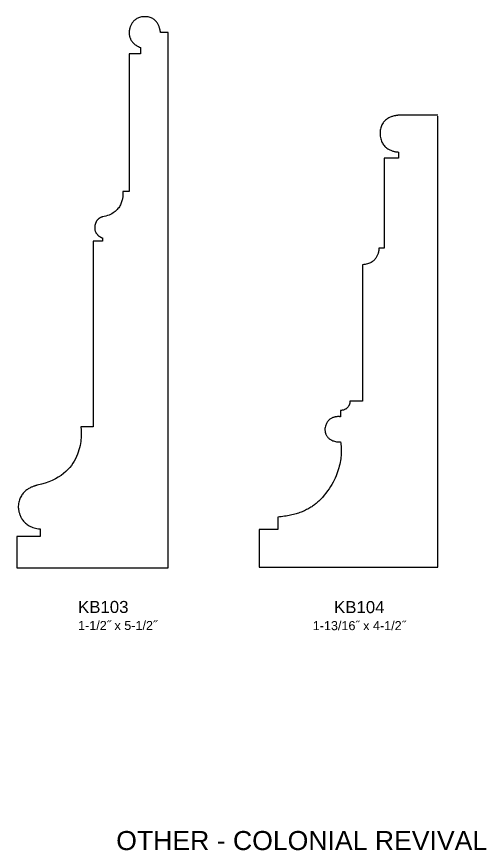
# Model space of a CAD drawing. Extents: x -7.6 to 42.7, y -9.8 to 27.2.
# Drawn here: x 7.24 to 11.93, y 10.94 to 19.26 of the extents above; entities that cross this region are included whole.
import ezdxf

# ---------------------------------------------------------------- set-up
doc = ezdxf.new("R2010")
doc.units = 0
doc.header["$MEASUREMENT"] = 0

# ---------------------------------------------------------------- blocks, each defined once
blk = doc.blocks.new('KB104')
at = {"flags": 128}
blk.add_lwpolyline([(0, 4.508), (-0.0009, 4.508), (-0.0034, 4.508), (-0.0076, 4.508), (-0.0132, 4.508), (-0.0203, 4.508), (-0.0286, 4.508), (-0.0381, 4.508), (-0.0488, 4.508), (-0.0604, 4.508), (-0.0729, 4.508), (-0.0862, 4.508), (-0.1002, 4.508), (-0.1147, 4.508), (-0.1298, 4.508), (-0.1453, 4.508), (-0.1611, 4.508), (-0.1771, 4.508), (-0.1932, 4.508), (-0.2092, 4.508), (-0.2252, 4.508), (-0.241, 4.508), (-0.2565, 4.508), (-0.2716, 4.508), (-0.2862, 4.508), (-0.3002, 4.508), (-0.3135, 4.508), (-0.326, 4.508), (-0.3376, 4.508), (-0.3482, 4.508), (-0.3577, 4.508), (-0.366, 4.508), (-0.3731, 4.508), (-0.3787, 4.508), (-0.3829, 4.508), (-0.3854, 4.508), (-0.3863, 4.508), (-0.3868, 4.508), (-0.388, 4.5079), (-0.39, 4.5078), (-0.3928, 4.5076), (-0.3962, 4.5074), (-0.4003, 4.507), (-0.405, 4.5064), (-0.4101, 4.5057), (-0.4158, 4.5048), (-0.4219, 4.5037), (-0.4284, 4.5023), (-0.4352, 4.5007), (-0.4424, 4.4989), (-0.4497, 4.4967), (-0.4573, 4.4942), (-0.465, 4.4914), (-0.4728, 4.4882), (-0.4807, 4.4846), (-0.4885, 4.4807), (-0.4963, 4.4763), (-0.504, 4.4714), (-0.5116, 4.4661), (-0.519, 4.4603), (-0.5261, 4.4539), (-0.5329, 4.4471), (-0.5394, 4.4397), (-0.5455, 4.4317), (-0.5512, 4.423), (-0.5564, 4.4138), (-0.561, 4.4039), (-0.5651, 4.3934), (-0.5685, 4.3822), (-0.5713, 4.3702), (-0.5733, 4.3576), (-0.5746, 4.3441), (-0.575, 4.3299), (-0.5746, 4.3148), (-0.5734, 4.3004), (-0.5714, 4.2869), (-0.5687, 4.2742), (-0.5654, 4.2622), (-0.5614, 4.251), (-0.5569, 4.2405), (-0.5519, 4.2307), (-0.5464, 4.2215), (-0.5404, 4.213), (-0.5341, 4.2051), (-0.5275, 4.1978), (-0.5205, 4.1911), (-0.5134, 4.185), (-0.506, 4.1793), (-0.4985, 4.1742), (-0.491, 4.1696), (-0.4833, 4.1654), (-0.4757, 4.1616), (-0.4681, 4.1583), (-0.4606, 4.1553), (-0.4533, 4.1527), (-0.4461, 4.1505), (-0.4392, 4.1485), (-0.4325, 4.1469), (-0.4262, 4.1455), (-0.4203, 4.1443), (-0.4148, 4.1434), (-0.4097, 4.1427), (-0.4052, 4.1421), (-0.4013, 4.1417), (-0.3979, 4.1415), (-0.3952, 4.1413), (-0.3933, 4.1412), (-0.392, 4.1412), (-0.3916, 4.1411), (-0.3916, 4.141), (-0.3916, 4.1406), (-0.3916, 4.1399), (-0.3916, 4.139), (-0.3916, 4.1379), (-0.3916, 4.1365), (-0.3916, 4.135), (-0.3916, 4.1333), (-0.3916, 4.1314), (-0.3916, 4.1294), (-0.3916, 4.1272), (-0.3916, 4.1249), (-0.3916, 4.1226), (-0.3916, 4.1201), (-0.3916, 4.1176), (-0.3916, 4.1151), (-0.3916, 4.1125), (-0.3916, 4.1099), (-0.3916, 4.1073), (-0.3916, 4.1047), (-0.3916, 4.1022), (-0.3916, 4.0997), (-0.3916, 4.0972), (-0.3916, 4.0949), (-0.3916, 4.0926), (-0.3916, 4.0904), (-0.3916, 4.0884), (-0.3916, 4.0865), (-0.3916, 4.0848), (-0.3916, 4.0833), (-0.3916, 4.0819), (-0.3916, 4.0808), (-0.3916, 4.0799), (-0.3916, 4.0792), (-0.3916, 4.0788), (-0.3916, 4.0787), (-0.392, 4.0787), (-0.3929, 4.0787), (-0.3944, 4.0787), (-0.3965, 4.0787), (-0.3991, 4.0787), (-0.4021, 4.0787), (-0.4056, 4.0787), (-0.4095, 4.0787), (-0.4137, 4.0787), (-0.4183, 4.0787), (-0.4232, 4.0787), (-0.4283, 4.0787), (-0.4336, 4.0787), (-0.4392, 4.0787), (-0.4448, 4.0787), (-0.4506, 4.0787), (-0.4565, 4.0787), (-0.4623, 4.0787), (-0.4682, 4.0787), (-0.4741, 4.0787), (-0.4799, 4.0787), (-0.4855, 4.0787), (-0.491, 4.0787), (-0.4964, 4.0787), (-0.5015, 4.0787), (-0.5064, 4.0787), (-0.511, 4.0787), (-0.5152, 4.0787), (-0.5191, 4.0787), (-0.5226, 4.0787), (-0.5256, 4.0787), (-0.5282, 4.0787), (-0.5303, 4.0787), (-0.5318, 4.0787), (-0.5327, 4.0787), (-0.5331, 4.0787), (-0.5331, 4.0766), (-0.5331, 4.0707), (-0.5331, 4.061), (-0.5331, 4.0479), (-0.5331, 4.0315), (-0.5331, 4.0122), (-0.5331, 3.99), (-0.5331, 3.9654), (-0.5331, 3.9384), (-0.5331, 3.9093), (-0.5331, 3.8784), (-0.5331, 3.8459), (-0.5331, 3.812), (-0.5331, 3.7769), (-0.5331, 3.7409), (-0.5331, 3.7043), (-0.5331, 3.6671), (-0.5331, 3.6298), (-0.5331, 3.5924), (-0.5331, 3.5553), (-0.5331, 3.5186), (-0.5331, 3.4826), (-0.5331, 3.4475), (-0.5331, 3.4136), (-0.5331, 3.3811), (-0.5331, 3.3502), (-0.5331, 3.3211), (-0.5331, 3.2942), (-0.5331, 3.2695), (-0.5331, 3.2474), (-0.5331, 3.228), (-0.5331, 3.2117), (-0.5331, 3.1985), (-0.5331, 3.1889), (-0.5331, 3.1829), (-0.5331, 3.1809), (-0.5332, 3.1809), (-0.5335, 3.1809), (-0.5341, 3.1809), (-0.5349, 3.1809), (-0.5358, 3.1809), (-0.5369, 3.1809), (-0.5382, 3.1809), (-0.5397, 3.1809), (-0.5412, 3.1809), (-0.5429, 3.1809), (-0.5447, 3.1809), (-0.5466, 3.1809), (-0.5486, 3.1809), (-0.5507, 3.1809), (-0.5528, 3.1809), (-0.5549, 3.1809), (-0.5571, 3.1809), (-0.5593, 3.1809), (-0.5614, 3.1809), (-0.5636, 3.1809), (-0.5657, 3.1809), (-0.5678, 3.1809), (-0.5699, 3.1809), (-0.5719, 3.1809), (-0.5738, 3.1809), (-0.5756, 3.1809), (-0.5773, 3.1809), (-0.5788, 3.1809), (-0.5803, 3.1809), (-0.5816, 3.1809), (-0.5827, 3.1809), (-0.5837, 3.1809), (-0.5844, 3.1809), (-0.585, 3.1809), (-0.5853, 3.1809), (-0.5854, 3.1809), (-0.5855, 3.1805), (-0.5855, 3.1795), (-0.5855, 3.1778), (-0.5857, 3.1755), (-0.5859, 3.1726), (-0.5862, 3.1692), (-0.5866, 3.1653), (-0.5872, 3.161), (-0.588, 3.1563), (-0.589, 3.1512), (-0.5901, 3.1457), (-0.5915, 3.14), (-0.5932, 3.134), (-0.5951, 3.1278), (-0.5973, 3.1214), (-0.5999, 3.1149), (-0.6027, 3.1082), (-0.606, 3.1016), (-0.6096, 3.0949), (-0.6136, 3.0882), (-0.6181, 3.0816), (-0.6229, 3.0751), (-0.6283, 3.0687), (-0.6341, 3.0625), (-0.6405, 3.0565), (-0.6474, 3.0508), (-0.6548, 3.0454), (-0.6628, 3.0403), (-0.6714, 3.0356), (-0.6806, 3.0313), (-0.6905, 3.0274), (-0.701, 3.0241), (-0.7121, 3.0212), (-0.724, 3.019), (-0.7366, 3.0174), (-0.75, 3.0164), (-0.75, 3.0133), (-0.75, 3.0042), (-0.75, 2.9896), (-0.75, 2.9697), (-0.75, 2.9449), (-0.75, 2.9156), (-0.75, 2.8821), (-0.75, 2.8447), (-0.75, 2.8038), (-0.75, 2.7598), (-0.75, 2.713), (-0.75, 2.6637), (-0.75, 2.6123), (-0.75, 2.5592), (-0.75, 2.5047), (-0.75, 2.4491), (-0.75, 2.3929), (-0.75, 2.3363), (-0.75, 2.2796), (-0.75, 2.2234), (-0.75, 2.1678), (-0.75, 2.1133), (-0.75, 2.0602), (-0.75, 2.0088), (-0.75, 1.9595), (-0.75, 1.9127), (-0.75, 1.8687), (-0.75, 1.8278), (-0.75, 1.7904), (-0.75, 1.7569), (-0.75, 1.7276), (-0.75, 1.7028), (-0.75, 1.6829), (-0.75, 1.6683), (-0.75, 1.6592), (-0.75, 1.6562), (-0.7502, 1.6562), (-0.7511, 1.6562), (-0.7524, 1.6562), (-0.7542, 1.6562), (-0.7565, 1.6562), (-0.7592, 1.6562), (-0.7623, 1.6562), (-0.7657, 1.6562), (-0.7695, 1.6562), (-0.7735, 1.6562), (-0.7778, 1.6562), (-0.7824, 1.6562), (-0.7871, 1.6562), (-0.792, 1.6562), (-0.797, 1.6562), (-0.8021, 1.6562), (-0.8073, 1.6562), (-0.8125, 1.6562), (-0.8177, 1.6562), (-0.8228, 1.6562), (-0.8279, 1.6562), (-0.8329, 1.6562), (-0.8378, 1.6562), (-0.8425, 1.6562), (-0.8471, 1.6562), (-0.8514, 1.6562), (-0.8554, 1.6562), (-0.8592, 1.6562), (-0.8626, 1.6562), (-0.8657, 1.6562), (-0.8684, 1.6562), (-0.8707, 1.6562), (-0.8725, 1.6562), (-0.8738, 1.6562), (-0.8747, 1.6562), (-0.8749, 1.6562), (-0.8749, 1.656), (-0.8749, 1.6554), (-0.875, 1.6544), (-0.875, 1.6532), (-0.8751, 1.6516), (-0.8752, 1.6497), (-0.8754, 1.6475), (-0.8757, 1.6451), (-0.876, 1.6425), (-0.8765, 1.6396), (-0.8771, 1.6366), (-0.8778, 1.6334), (-0.8787, 1.63), (-0.8797, 1.6266), (-0.8809, 1.623), (-0.8823, 1.6194), (-0.8839, 1.6156), (-0.8857, 1.6119), (-0.8877, 1.6081), (-0.89, 1.6044), (-0.8925, 1.6006), (-0.8952, 1.5969), (-0.8983, 1.5933), (-0.9016, 1.5898), (-0.9052, 1.5864), (-0.9091, 1.5831), (-0.9134, 1.58), (-0.918, 1.577), (-0.923, 1.5743), (-0.9283, 1.5718), (-0.934, 1.5695), (-0.9401, 1.5675), (-0.9466, 1.5657), (-0.9535, 1.5643), (-0.9609, 1.5632), (-0.9687, 1.5624), (-0.9687, 1.5623), (-0.9687, 1.5619), (-0.9687, 1.5612), (-0.9687, 1.5603), (-0.9687, 1.5591), (-0.9687, 1.5578), (-0.9687, 1.5562), (-0.9687, 1.5545), (-0.9687, 1.5527), (-0.9687, 1.5506), (-0.9687, 1.5485), (-0.9687, 1.5462), (-0.9687, 1.5439), (-0.9687, 1.5414), (-0.9687, 1.5389), (-0.9687, 1.5364), (-0.9687, 1.5338), (-0.9687, 1.5312), (-0.9687, 1.5286), (-0.9687, 1.526), (-0.9687, 1.5234), (-0.9687, 1.5209), (-0.9687, 1.5185), (-0.9687, 1.5161), (-0.9687, 1.5139), (-0.9687, 1.5117), (-0.9687, 1.5097), (-0.9687, 1.5078), (-0.9687, 1.5061), (-0.9687, 1.5045), (-0.9687, 1.5032), (-0.9687, 1.5021), (-0.9687, 1.5011), (-0.9687, 1.5005), (-0.9687, 1.5001), (-0.9687, 1.4999), (-0.969, 1.5), (-0.9699, 1.5001), (-0.9714, 1.5003), (-0.9734, 1.5005), (-0.9759, 1.5008), (-0.9789, 1.501), (-0.9823, 1.5012), (-0.9861, 1.5013), (-0.9903, 1.5013), (-0.9948, 1.5013), (-0.9997, 1.5011), (-1.0048, 1.5007), (-1.0101, 1.5002), (-1.0157, 1.4995), (-1.0214, 1.4985), (-1.0273, 1.4973), (-1.0332, 1.4958), (-1.0393, 1.494), (-1.0454, 1.4919), (-1.0515, 1.4894), (-1.0576, 1.4865), (-1.0637, 1.4833), (-1.0696, 1.4797), (-1.0755, 1.4756), (-1.0812, 1.471), (-1.0867, 1.4659), (-1.092, 1.4603), (-1.0971, 1.4542), (-1.1018, 1.4475), (-1.1063, 1.4403), (-1.1104, 1.4324), (-1.1141, 1.4239), (-1.1175, 1.4147), (-1.1203, 1.4048), (-1.1228, 1.3943), (-1.1247, 1.383), (-1.1247, 1.3821), (-1.1248, 1.3808), (-1.1248, 1.3791), (-1.1248, 1.3769), (-1.1248, 1.3744), (-1.1248, 1.3716), (-1.1246, 1.3684), (-1.1244, 1.365), (-1.124, 1.3612), (-1.1236, 1.3573), (-1.1229, 1.3531), (-1.1221, 1.3487), (-1.1211, 1.3441), (-1.1198, 1.3394), (-1.1184, 1.3346), (-1.1167, 1.3297), (-1.1147, 1.3247), (-1.1124, 1.3197), (-1.1098, 1.3146), (-1.1069, 1.3096), (-1.1037, 1.3045), (-1.1001, 1.2996), (-1.096, 1.2947), (-1.0916, 1.2899), (-1.0868, 1.2853), (-1.0815, 1.2808), (-1.0758, 1.2765), (-1.0695, 1.2724), (-1.0628, 1.2685), (-1.0555, 1.2649), (-1.0477, 1.2615), (-1.0394, 1.2585), (-1.0304, 1.2558), (-1.0209, 1.2535), (-1.0107, 1.2515), (-0.9999, 1.2499), (-0.9993, 1.2499), (-0.9986, 1.2498), (-0.9979, 1.2497), (-0.9971, 1.2497), (-0.9963, 1.2496), (-0.9955, 1.2496), (-0.9947, 1.2496), (-0.9939, 1.2496), (-0.993, 1.2496), (-0.9921, 1.2496), (-0.9912, 1.2496), (-0.9903, 1.2496), (-0.9894, 1.2496), (-0.9885, 1.2496), (-0.9875, 1.2496), (-0.9866, 1.2497), (-0.9856, 1.2497), (-0.9847, 1.2497), (-0.9837, 1.2498), (-0.9828, 1.2498), (-0.9818, 1.2498), (-0.9808, 1.2499), (-0.9799, 1.2499), (-0.979, 1.2499), (-0.978, 1.25), (-0.9771, 1.25), (-0.9762, 1.25), (-0.9753, 1.25), (-0.9744, 1.25), (-0.9735, 1.25), (-0.9726, 1.25), (-0.9718, 1.25), (-0.971, 1.25), (-0.9702, 1.25), (-0.9694, 1.25), (-0.9687, 1.2499), (-0.968, 1.2461), (-0.9672, 1.2413), (-0.9663, 1.2353), (-0.9654, 1.2284), (-0.9646, 1.2206), (-0.9637, 1.2118), (-0.963, 1.202), (-0.9624, 1.1915), (-0.962, 1.18), (-0.9618, 1.1678), (-0.9619, 1.1548), (-0.9623, 1.141), (-0.963, 1.1266), (-0.9641, 1.1115), (-0.9657, 1.0957), (-0.9677, 1.0793), (-0.9702, 1.0623), (-0.9733, 1.0448), (-0.977, 1.0268), (-0.9813, 1.0083), (-0.9863, 0.9893), (-0.992, 0.9699), (-0.9985, 0.9501), (-1.0058, 0.93), (-1.0139, 0.9096), (-1.0229, 0.8888), (-1.0329, 0.8678), (-1.0438, 0.8466), (-1.0557, 0.8252), (-1.0687, 0.8037), (-1.0827, 0.782), (-1.0979, 0.7602), (-1.1143, 0.7383), (-1.1319, 0.7164), (-1.1508, 0.6946), (-1.171, 0.6727), (-1.1789, 0.6652), (-1.1869, 0.6578), (-1.1951, 0.6505), (-1.2035, 0.6434), (-1.212, 0.6363), (-1.2207, 0.6294), (-1.2295, 0.6226), (-1.2385, 0.616), (-1.2478, 0.6095), (-1.2572, 0.6031), (-1.2668, 0.5969), (-1.2766, 0.5909), (-1.2866, 0.585), (-1.2969, 0.5793), (-1.3074, 0.5737), (-1.3181, 0.5683), (-1.3291, 0.563), (-1.3403, 0.5579), (-1.3518, 0.553), (-1.3636, 0.5483), (-1.3756, 0.5438), (-1.3879, 0.5394), (-1.4005, 0.5353), (-1.4134, 0.5313), (-1.4266, 0.5275), (-1.4401, 0.524), (-1.4539, 0.5206), (-1.4681, 0.5174), (-1.4825, 0.5145), (-1.4973, 0.5117), (-1.5125, 0.5092), (-1.528, 0.5069), (-1.5439, 0.5048), (-1.5601, 0.503), (-1.5767, 0.5014), (-1.5937, 0.5), (-1.5937, 0.4997), (-1.5937, 0.4989), (-1.5937, 0.4975), (-1.5937, 0.4957), (-1.5937, 0.4934), (-1.5937, 0.4907), (-1.5937, 0.4876), (-1.5937, 0.4842), (-1.5937, 0.4804), (-1.5937, 0.4764), (-1.5937, 0.4721), (-1.5937, 0.4676), (-1.5937, 0.4628), (-1.5937, 0.458), (-1.5937, 0.453), (-1.5937, 0.4478), (-1.5937, 0.4427), (-1.5937, 0.4375), (-1.5937, 0.4323), (-1.5937, 0.4271), (-1.5937, 0.422), (-1.5937, 0.417), (-1.5937, 0.4121), (-1.5937, 0.4074), (-1.5937, 0.4029), (-1.5937, 0.3985), (-1.5937, 0.3945), (-1.5937, 0.3907), (-1.5937, 0.3873), (-1.5937, 0.3842), (-1.5937, 0.3815), (-1.5937, 0.3793), (-1.5937, 0.3774), (-1.5937, 0.3761), (-1.5937, 0.3753), (-1.5937, 0.375), (-1.5941, 0.375), (-1.5953, 0.375), (-1.5973, 0.375), (-1.6001, 0.375), (-1.6035, 0.375), (-1.6075, 0.375), (-1.6122, 0.375), (-1.6173, 0.375), (-1.623, 0.375), (-1.629, 0.375), (-1.6355, 0.375), (-1.6423, 0.375), (-1.6493, 0.375), (-1.6567, 0.375), (-1.6642, 0.375), (-1.6718, 0.375), (-1.6796, 0.375), (-1.6874, 0.375), (-1.6952, 0.375), (-1.703, 0.375), (-1.7106, 0.375), (-1.7181, 0.375), (-1.7255, 0.375), (-1.7325, 0.375), (-1.7393, 0.375), (-1.7458, 0.375), (-1.7519, 0.375), (-1.7575, 0.375), (-1.7626, 0.375), (-1.7673, 0.375), (-1.7713, 0.375), (-1.7747, 0.375), (-1.7775, 0.375), (-1.7795, 0.375), (-1.7807, 0.375), (-1.7812, 0.375), (-1.7812, 0.3741), (-1.7812, 0.3716), (-1.7812, 0.3676), (-1.7812, 0.3621), (-1.7812, 0.3553), (-1.7812, 0.3472), (-1.7812, 0.338), (-1.7812, 0.3277), (-1.7812, 0.3164), (-1.7812, 0.3042), (-1.7812, 0.2913), (-1.7812, 0.2778), (-1.7812, 0.2636), (-1.7812, 0.249), (-1.7812, 0.2339), (-1.7812, 0.2186), (-1.7812, 0.2031), (-1.7812, 0.1875), (-1.7812, 0.1719), (-1.7812, 0.1564), (-1.7812, 0.141), (-1.7812, 0.126), (-1.7812, 0.1114), (-1.7812, 0.0972), (-1.7812, 0.0836), (-1.7812, 0.0707), (-1.7812, 0.0586), (-1.7812, 0.0473), (-1.7812, 0.037), (-1.7812, 0.0278), (-1.7812, 0.0197), (-1.7812, 0.0129), (-1.7812, 0.0074), (-1.7812, 0.0033), (-1.7812, 0.0009), (-1.7812, 0), (-1.7771, 0), (-1.7653, 0), (-1.7461, 0), (-1.7201, 0), (-1.6876, 0), (-1.6492, 0), (-1.6053, 0), (-1.5564, 0), (-1.5029, 0), (-1.4452, 0), (-1.3839, 0), (-1.3194, 0), (-1.2521, 0), (-1.1826, 0), (-1.1112, 0), (-1.0384, 0), (-0.9647, 0), (-0.8906, 0), (-0.8164, 0), (-0.7428, 0), (-0.67, 0), (-0.5986, 0), (-0.529, 0), (-0.4618, 0), (-0.3973, 0), (-0.336, 0), (-0.2783, 0), (-0.2248, 0), (-0.1758, 0), (-0.1319, 0), (-0.0935, 0), (-0.0611, 0), (-0.035, 0), (-0.0159, 0), (-0.004, 0), (0, 0), (0, 0.0102), (0, 0.0402), (0, 0.0887), (0, 0.1546), (0, 0.2367), (0, 0.3339), (0, 0.445), (0, 0.5689), (0, 0.7044), (0, 0.8503), (0, 1.0054), (0, 1.1687), (0, 1.339), (0, 1.515), (0, 1.6957), (0, 1.8799), (0, 2.0663), (0, 2.254), (0, 2.4416), (0, 2.6281), (0, 2.8123), (0, 2.993), (0, 3.169), (0, 3.3392), (0, 3.5025), (0, 3.6577), (0, 3.8036), (0, 3.9391), (0, 4.0629), (0, 4.1741), (0, 4.2713), (0, 4.3534), (0, 4.4193), (0, 4.4678), (0, 4.4977)], dxfattribs=at)
blk = doc.blocks.new('KB103')
at = {"flags": 128}
blk.add_lwpolyline([(0, 2.4493), (0, 2.6717), (0, 2.8941), (0, 3.1152), (0, 3.3335), (0, 3.5477), (0, 3.7563), (0, 3.9581), (0, 4.1517), (0, 4.3356), (0, 4.5086), (0, 4.6691), (0, 4.8159), (0, 4.9477), (0, 5.0629), (0, 5.1602), (0, 5.2383), (0, 5.2958), (0, 5.3435), (-0.0002, 5.3435), (-0.0007, 5.3435), (-0.0015, 5.3435), (-0.0027, 5.3435), (-0.0041, 5.3435), (-0.0058, 5.3435), (-0.0078, 5.3435), (-0.0099, 5.3435), (-0.0123, 5.3435), (-0.0148, 5.3435), (-0.0175, 5.3435), (-0.0204, 5.3435), (-0.0233, 5.3435), (-0.0264, 5.3435), (-0.0296, 5.3435), (-0.0328, 5.3435), (-0.036, 5.3435), (-0.0393, 5.3435), (-0.0426, 5.3435), (-0.0458, 5.3435), (-0.049, 5.3435), (-0.0522, 5.3435), (-0.0553, 5.3435), (-0.0582, 5.3435), (-0.0611, 5.3435), (-0.0638, 5.3435), (-0.0663, 5.3435), (-0.0687, 5.3435), (-0.0708, 5.3435), (-0.0728, 5.3435), (-0.0745, 5.3435), (-0.0759, 5.3435), (-0.0771, 5.3435), (-0.0779, 5.3435), (-0.0784, 5.3435), (-0.0786, 5.3435), (-0.0786, 5.3438), (-0.0787, 5.3449), (-0.0789, 5.3465), (-0.0791, 5.3488), (-0.0795, 5.3517), (-0.08, 5.355), (-0.0806, 5.3589), (-0.0814, 5.3632), (-0.0824, 5.3679), (-0.0836, 5.3729), (-0.0849, 5.3783), (-0.0865, 5.384), (-0.0884, 5.3899), (-0.0905, 5.396), (-0.0929, 5.4022), (-0.0955, 5.4086), (-0.0985, 5.4151), (-0.1018, 5.4216), (-0.1054, 5.4281), (-0.1094, 5.4346), (-0.1137, 5.4409), (-0.1185, 5.4472), (-0.1236, 5.4533), (-0.1292, 5.4592), (-0.1352, 5.4649), (-0.1417, 5.4702), (-0.1486, 5.4753), (-0.156, 5.48), (-0.164, 5.4843), (-0.1724, 5.4881), (-0.1814, 5.4915), (-0.1909, 5.4943), (-0.201, 5.4966), (-0.2117, 5.4983), (-0.2229, 5.4994), (-0.2348, 5.4997), (-0.2467, 5.4994), (-0.258, 5.4984), (-0.2687, 5.4968), (-0.2788, 5.4946), (-0.2883, 5.4918), (-0.2973, 5.4886), (-0.3057, 5.4849), (-0.3136, 5.4808), (-0.321, 5.4762), (-0.328, 5.4714), (-0.3344, 5.4662), (-0.3404, 5.4608), (-0.346, 5.4551), (-0.3511, 5.4492), (-0.3559, 5.4432), (-0.3602, 5.4371), (-0.3642, 5.4309), (-0.3678, 5.4246), (-0.3711, 5.4184), (-0.3741, 5.4121), (-0.3767, 5.406), (-0.3791, 5.4), (-0.3812, 5.3941), (-0.383, 5.3885), (-0.3846, 5.383), (-0.386, 5.3778), (-0.3871, 5.373), (-0.3881, 5.3685), (-0.3889, 5.3643), (-0.3895, 5.3606), (-0.39, 5.3574), (-0.3904, 5.3547), (-0.3906, 5.3525), (-0.3908, 5.3509), (-0.3909, 5.3499), (-0.3909, 5.3495), (-0.3909, 5.3492), (-0.391, 5.3485), (-0.391, 5.3472), (-0.3911, 5.3455), (-0.3911, 5.3433), (-0.3911, 5.3408), (-0.391, 5.3378), (-0.3908, 5.3345), (-0.3906, 5.3308), (-0.3902, 5.3269), (-0.3896, 5.3226), (-0.389, 5.3181), (-0.3881, 5.3133), (-0.3871, 5.3083), (-0.3858, 5.3031), (-0.3843, 5.2978), (-0.3826, 5.2923), (-0.3806, 5.2867), (-0.3783, 5.281), (-0.3757, 5.2752), (-0.3728, 5.2694), (-0.3696, 5.2636), (-0.366, 5.2577), (-0.362, 5.2519), (-0.3576, 5.2462), (-0.3529, 5.2405), (-0.3476, 5.2349), (-0.342, 5.2295), (-0.3359, 5.2242), (-0.3292, 5.2191), (-0.3221, 5.2141), (-0.3145, 5.2094), (-0.3063, 5.205), (-0.2975, 5.2008), (-0.2882, 5.1969), (-0.2783, 5.1934), (-0.2783, 5.1932), (-0.2783, 5.1928), (-0.2783, 5.1921), (-0.2783, 5.1912), (-0.2783, 5.19), (-0.2783, 5.1886), (-0.2783, 5.187), (-0.2783, 5.1853), (-0.2783, 5.1833), (-0.2783, 5.1812), (-0.2783, 5.179), (-0.2783, 5.1767), (-0.2783, 5.1743), (-0.2783, 5.1717), (-0.2783, 5.1692), (-0.2783, 5.1665), (-0.2783, 5.1639), (-0.2783, 5.1612), (-0.2783, 5.1585), (-0.2783, 5.1558), (-0.2783, 5.1532), (-0.2783, 5.1506), (-0.2783, 5.1481), (-0.2783, 5.1457), (-0.2783, 5.1434), (-0.2783, 5.1411), (-0.2783, 5.1391), (-0.2783, 5.1371), (-0.2783, 5.1353), (-0.2783, 5.1338), (-0.2783, 5.1324), (-0.2783, 5.1312), (-0.2783, 5.1303), (-0.2783, 5.1296), (-0.2783, 5.1291), (-0.2783, 5.129), (-0.2786, 5.129), (-0.2793, 5.129), (-0.2805, 5.129), (-0.2822, 5.129), (-0.2842, 5.129), (-0.2867, 5.129), (-0.2894, 5.129), (-0.2925, 5.129), (-0.2959, 5.129), (-0.2996, 5.129), (-0.3035, 5.129), (-0.3075, 5.129), (-0.3118, 5.129), (-0.3162, 5.129), (-0.3207, 5.129), (-0.3253, 5.129), (-0.33, 5.129), (-0.3347, 5.129), (-0.3394, 5.129), (-0.344, 5.129), (-0.3487, 5.129), (-0.3532, 5.129), (-0.3576, 5.129), (-0.3618, 5.129), (-0.3659, 5.129), (-0.3698, 5.129), (-0.3735, 5.129), (-0.3768, 5.129), (-0.3799, 5.129), (-0.3827, 5.129), (-0.3852, 5.129), (-0.3872, 5.129), (-0.3889, 5.129), (-0.3901, 5.129), (-0.3908, 5.129), (-0.3911, 5.129), (-0.3911, 5.1259), (-0.3911, 5.1167), (-0.3911, 5.1019), (-0.3911, 5.0818), (-0.3911, 5.0568), (-0.3911, 5.0271), (-0.3911, 4.9933), (-0.3911, 4.9555), (-0.3911, 4.9142), (-0.3911, 4.8697), (-0.3911, 4.8223), (-0.3911, 4.7725), (-0.3911, 4.7206), (-0.3911, 4.6669), (-0.3911, 4.6118), (-0.3911, 4.5556), (-0.3911, 4.4988), (-0.3911, 4.4415), (-0.3911, 4.3843), (-0.3911, 4.3274), (-0.3911, 4.2712), (-0.3911, 4.2161), (-0.3911, 4.1624), (-0.3911, 4.1105), (-0.3911, 4.0607), (-0.3911, 4.0134), (-0.3911, 3.9689), (-0.3911, 3.9276), (-0.3911, 3.8898), (-0.3911, 3.8559), (-0.3911, 3.8263), (-0.3911, 3.8012), (-0.3911, 3.7811), (-0.3911, 3.7663), (-0.3911, 3.7572), (-0.3911, 3.7541), (-0.3912, 3.7541), (-0.3916, 3.7541), (-0.3923, 3.7541), (-0.3932, 3.7541), (-0.3944, 3.7541), (-0.3957, 3.7541), (-0.3972, 3.7541), (-0.399, 3.7541), (-0.4008, 3.7541), (-0.4029, 3.7541), (-0.405, 3.7541), (-0.4073, 3.7541), (-0.4096, 3.7541), (-0.4121, 3.7541), (-0.4146, 3.7541), (-0.4171, 3.7541), (-0.4197, 3.7541), (-0.4223, 3.7541), (-0.4249, 3.7541), (-0.4275, 3.7541), (-0.4301, 3.7541), (-0.4326, 3.7541), (-0.435, 3.7541), (-0.4374, 3.7541), (-0.4396, 3.7541), (-0.4418, 3.7541), (-0.4438, 3.7541), (-0.4457, 3.7541), (-0.4474, 3.7541), (-0.4489, 3.7541), (-0.4503, 3.7541), (-0.4514, 3.7541), (-0.4523, 3.7541), (-0.453, 3.7541), (-0.4534, 3.7541), (-0.4536, 3.7541), (-0.4535, 3.7536), (-0.4534, 3.7522), (-0.4532, 3.7498), (-0.4529, 3.7467), (-0.4527, 3.7428), (-0.4526, 3.7381), (-0.4526, 3.7327), (-0.4526, 3.7267), (-0.4529, 3.7202), (-0.4534, 3.713), (-0.4541, 3.7054), (-0.455, 3.6974), (-0.4563, 3.6889), (-0.458, 3.6802), (-0.46, 3.6711), (-0.4625, 3.6618), (-0.4655, 3.6523), (-0.4689, 3.6426), (-0.4729, 3.6329), (-0.4775, 3.6231), (-0.4826, 3.6134), (-0.4885, 3.6037), (-0.495, 3.5941), (-0.5022, 3.5846), (-0.5102, 3.5754), (-0.519, 3.5664), (-0.5287, 3.5577), (-0.5392, 3.5494), (-0.5506, 3.5415), (-0.563, 3.534), (-0.5764, 3.5271), (-0.5908, 3.5207), (-0.6062, 3.5149), (-0.6228, 3.5098), (-0.6404, 3.5054), (-0.6593, 3.5017), (-0.6615, 3.5012), (-0.6639, 3.5006), (-0.6663, 3.4998), (-0.6688, 3.4989), (-0.6714, 3.4979), (-0.674, 3.4968), (-0.6767, 3.4955), (-0.6794, 3.4941), (-0.6822, 3.4926), (-0.685, 3.4909), (-0.6877, 3.489), (-0.6905, 3.4871), (-0.6933, 3.4849), (-0.6961, 3.4827), (-0.6988, 3.4802), (-0.7015, 3.4776), (-0.7042, 3.4749), (-0.7068, 3.472), (-0.7093, 3.469), (-0.7118, 3.4658), (-0.7142, 3.4624), (-0.7165, 3.4589), (-0.7187, 3.4552), (-0.7208, 3.4513), (-0.7228, 3.4473), (-0.7247, 3.4431), (-0.7264, 3.4387), (-0.728, 3.4341), (-0.7295, 3.4294), (-0.7307, 3.4245), (-0.7318, 3.4194), (-0.7327, 3.4141), (-0.7335, 3.4087), (-0.734, 3.403), (-0.7343, 3.3972), (-0.7345, 3.3912), (-0.7343, 3.3851), (-0.7338, 3.3794), (-0.7329, 3.3738), (-0.7318, 3.3684), (-0.7303, 3.3633), (-0.7287, 3.3583), (-0.7267, 3.3536), (-0.7246, 3.3491), (-0.7222, 3.3447), (-0.7197, 3.3406), (-0.717, 3.3367), (-0.7142, 3.3329), (-0.7112, 3.3293), (-0.7082, 3.326), (-0.705, 3.3228), (-0.7018, 3.3198), (-0.6986, 3.3169), (-0.6953, 3.3142), (-0.6921, 3.3117), (-0.6888, 3.3094), (-0.6856, 3.3072), (-0.6825, 3.3052), (-0.6795, 3.3034), (-0.6765, 3.3017), (-0.6737, 3.3002), (-0.671, 3.2988), (-0.6684, 3.2975), (-0.6661, 3.2964), (-0.6639, 3.2955), (-0.662, 3.2947), (-0.6603, 3.294), (-0.6589, 3.2934), (-0.6577, 3.293), (-0.6569, 3.2927), (-0.6564, 3.2925), (-0.6562, 3.2924), (-0.6562, 3.2924), (-0.6562, 3.2922), (-0.6562, 3.2918), (-0.6562, 3.2914), (-0.6562, 3.2908), (-0.6562, 3.2901), (-0.6562, 3.2894), (-0.6562, 3.2885), (-0.6562, 3.2876), (-0.6562, 3.2865), (-0.6562, 3.2855), (-0.6562, 3.2843), (-0.6562, 3.2832), (-0.6562, 3.2819), (-0.6562, 3.2807), (-0.6562, 3.2794), (-0.6562, 3.2781), (-0.6562, 3.2768), (-0.6562, 3.2755), (-0.6562, 3.2742), (-0.6562, 3.2729), (-0.6562, 3.2717), (-0.6562, 3.2705), (-0.6562, 3.2693), (-0.6562, 3.2682), (-0.6562, 3.2671), (-0.6562, 3.2661), (-0.6562, 3.2651), (-0.6562, 3.2643), (-0.6562, 3.2635), (-0.6562, 3.2628), (-0.6562, 3.2623), (-0.6562, 3.2618), (-0.6562, 3.2615), (-0.6562, 3.2613), (-0.6562, 3.2612), (-0.6564, 3.2612), (-0.657, 3.2612), (-0.6581, 3.2612), (-0.6594, 3.2612), (-0.6611, 3.2612), (-0.6632, 3.2612), (-0.6655, 3.2612), (-0.668, 3.2612), (-0.6709, 3.2612), (-0.6739, 3.2612), (-0.6771, 3.2612), (-0.6805, 3.2612), (-0.6841, 3.2612), (-0.6877, 3.2612), (-0.6915, 3.2612), (-0.6953, 3.2612), (-0.6992, 3.2612), (-0.7031, 3.2612), (-0.707, 3.2612), (-0.7109, 3.2612), (-0.7147, 3.2612), (-0.7185, 3.2612), (-0.7221, 3.2612), (-0.7257, 3.2612), (-0.7291, 3.2612), (-0.7323, 3.2612), (-0.7353, 3.2612), (-0.7381, 3.2612), (-0.7407, 3.2612), (-0.743, 3.2612), (-0.745, 3.2612), (-0.7467, 3.2612), (-0.7481, 3.2612), (-0.7491, 3.2612), (-0.7497, 3.2612), (-0.75, 3.2612), (-0.75, 3.257), (-0.75, 3.2447), (-0.75, 3.2247), (-0.75, 3.1976), (-0.75, 3.1638), (-0.75, 3.1238), (-0.75, 3.0781), (-0.75, 3.0271), (-0.75, 2.9714), (-0.75, 2.9113), (-0.75, 2.8475), (-0.75, 2.7803), (-0.75, 2.7103), (-0.75, 2.6378), (-0.75, 2.5635), (-0.75, 2.4877), (-0.75, 2.411), (-0.75, 2.3338), (-0.75, 2.2566), (-0.75, 2.1799), (-0.75, 2.1041), (-0.75, 2.0297), (-0.75, 1.9573), (-0.75, 1.8873), (-0.75, 1.8201), (-0.75, 1.7562), (-0.75, 1.6962), (-0.75, 1.6405), (-0.75, 1.5895), (-0.75, 1.5438), (-0.75, 1.5038), (-0.75, 1.47), (-0.75, 1.4429), (-0.75, 1.4229), (-0.75, 1.4106), (-0.75, 1.4064), (-0.7502, 1.4064), (-0.7511, 1.4064), (-0.7524, 1.4064), (-0.7542, 1.4064), (-0.7564, 1.4064), (-0.7591, 1.4064), (-0.7621, 1.4064), (-0.7655, 1.4064), (-0.7692, 1.4064), (-0.7732, 1.4064), (-0.7774, 1.4064), (-0.7819, 1.4064), (-0.7866, 1.4064), (-0.7914, 1.4064), (-0.7963, 1.4064), (-0.8013, 1.4064), (-0.8064, 1.4064), (-0.8116, 1.4064), (-0.8167, 1.4064), (-0.8218, 1.4064), (-0.8268, 1.4064), (-0.8318, 1.4064), (-0.8366, 1.4064), (-0.8412, 1.4064), (-0.8457, 1.4064), (-0.8499, 1.4064), (-0.8539, 1.4064), (-0.8576, 1.4064), (-0.861, 1.4064), (-0.8641, 1.4064), (-0.8667, 1.4064), (-0.869, 1.4064), (-0.8708, 1.4064), (-0.8721, 1.4064), (-0.8729, 1.4064), (-0.8732, 1.4064), (-0.873, 1.4053), (-0.8726, 1.4021), (-0.8719, 1.397), (-0.8712, 1.39), (-0.8704, 1.3812), (-0.8697, 1.3708), (-0.8692, 1.3588), (-0.8689, 1.3454), (-0.8689, 1.3306), (-0.8694, 1.3147), (-0.8703, 1.2976), (-0.8718, 1.2795), (-0.874, 1.2605), (-0.8769, 1.2407), (-0.8807, 1.2203), (-0.8855, 1.1992), (-0.8912, 1.1778), (-0.898, 1.1559), (-0.9061, 1.1338), (-0.9154, 1.1116), (-0.926, 1.0893), (-0.9381, 1.0671), (-0.9518, 1.0451), (-0.967, 1.0234), (-0.984, 1.0021), (-1.0028, 0.9813), (-1.0234, 0.9611), (-1.046, 0.9416), (-1.0706, 0.923), (-1.0974, 0.9053), (-1.1264, 0.8886), (-1.1578, 0.8731), (-1.1915, 0.8589), (-1.2277, 0.8461), (-1.2665, 0.8347), (-1.3079, 0.8249), (-1.3104, 0.8244), (-1.3135, 0.8237), (-1.3172, 0.8229), (-1.3213, 0.8218), (-1.326, 0.8205), (-1.3311, 0.819), (-1.3366, 0.8173), (-1.3425, 0.8153), (-1.3487, 0.8131), (-1.3552, 0.8105), (-1.362, 0.8077), (-1.3689, 0.8046), (-1.3761, 0.8011), (-1.3833, 0.7973), (-1.3907, 0.7932), (-1.3981, 0.7887), (-1.4055, 0.7838), (-1.4129, 0.7786), (-1.4202, 0.7729), (-1.4274, 0.7668), (-1.4345, 0.7603), (-1.4414, 0.7533), (-1.448, 0.7458), (-1.4544, 0.7379), (-1.4605, 0.7295), (-1.4663, 0.7206), (-1.4717, 0.7112), (-1.4767, 0.7012), (-1.4812, 0.6907), (-1.4852, 0.6797), (-1.4887, 0.668), (-1.4916, 0.6558), (-1.4939, 0.643), (-1.4956, 0.6296), (-1.4965, 0.6155), (-1.4967, 0.6008), (-1.4966, 0.5987), (-1.4963, 0.5959), (-1.4959, 0.5924), (-1.4954, 0.5884), (-1.4948, 0.5838), (-1.4939, 0.5787), (-1.4929, 0.5731), (-1.4917, 0.5671), (-1.4902, 0.5607), (-1.4885, 0.554), (-1.4865, 0.5469), (-1.4841, 0.5396), (-1.4815, 0.532), (-1.4785, 0.5243), (-1.4751, 0.5164), (-1.4713, 0.5084), (-1.4672, 0.5004), (-1.4625, 0.4923), (-1.4574, 0.4843), (-1.4519, 0.4763), (-1.4458, 0.4684), (-1.4392, 0.4607), (-1.432, 0.4531), (-1.4243, 0.4458), (-1.416, 0.4387), (-1.407, 0.432), (-1.3975, 0.4256), (-1.3872, 0.4196), (-1.3763, 0.414), (-1.3646, 0.4089), (-1.3523, 0.4043), (-1.3392, 0.4003), (-1.3253, 0.3969), (-1.3106, 0.3941), (-1.2951, 0.392), (-1.2788, 0.3906), (-1.2788, 0.3904), (-1.2788, 0.3899), (-1.2788, 0.3891), (-1.2788, 0.3879), (-1.2788, 0.3865), (-1.2788, 0.3848), (-1.2788, 0.3829), (-1.2788, 0.3808), (-1.2788, 0.3784), (-1.2788, 0.3759), (-1.2788, 0.3732), (-1.2788, 0.3704), (-1.2788, 0.3674), (-1.2788, 0.3644), (-1.2788, 0.3612), (-1.2788, 0.358), (-1.2788, 0.3548), (-1.2788, 0.3515), (-1.2788, 0.3483), (-1.2788, 0.3451), (-1.2788, 0.3419), (-1.2788, 0.3387), (-1.2788, 0.3357), (-1.2788, 0.3327), (-1.2788, 0.3299), (-1.2788, 0.3272), (-1.2788, 0.3247), (-1.2788, 0.3223), (-1.2788, 0.3202), (-1.2788, 0.3183), (-1.2788, 0.3166), (-1.2788, 0.3152), (-1.2788, 0.314), (-1.2788, 0.3132), (-1.2788, 0.3127), (-1.2788, 0.3125), (-1.2793, 0.3125), (-1.2808, 0.3125), (-1.2834, 0.3125), (-1.2868, 0.3125), (-1.2911, 0.3125), (-1.2961, 0.3125), (-1.3019, 0.3125), (-1.3083, 0.3125), (-1.3154, 0.3125), (-1.323, 0.3125), (-1.331, 0.3125), (-1.3395, 0.3125), (-1.3484, 0.3125), (-1.3575, 0.3125), (-1.3669, 0.3125), (-1.3765, 0.3125), (-1.3862, 0.3125), (-1.3959, 0.3125), (-1.4057, 0.3125), (-1.4154, 0.3125), (-1.425, 0.3125), (-1.4344, 0.3125), (-1.4435, 0.3125), (-1.4524, 0.3125), (-1.4608, 0.3125), (-1.4689, 0.3125), (-1.4765, 0.3125), (-1.4835, 0.3125), (-1.49, 0.3125), (-1.4958, 0.3125), (-1.5008, 0.3125), (-1.5051, 0.3125), (-1.5085, 0.3125), (-1.511, 0.3125), (-1.5126, 0.3125), (-1.5131, 0.3125), (-1.5131, 0.3118), (-1.5131, 0.3097), (-1.5131, 0.3063), (-1.5131, 0.3018), (-1.5131, 0.2961), (-1.5131, 0.2893), (-1.5131, 0.2816), (-1.5131, 0.2731), (-1.5131, 0.2637), (-1.5131, 0.2535), (-1.5131, 0.2428), (-1.5131, 0.2315), (-1.5131, 0.2197), (-1.5131, 0.2075), (-1.5131, 0.1949), (-1.5131, 0.1822), (-1.5131, 0.1693), (-1.5131, 0.1562), (-1.5131, 0.1432), (-1.5131, 0.1303), (-1.5131, 0.1175), (-1.5131, 0.105), (-1.5131, 0.0928), (-1.5131, 0.081), (-1.5131, 0.0697), (-1.5131, 0.0589), (-1.5131, 0.0488), (-1.5131, 0.0394), (-1.5131, 0.0308), (-1.5131, 0.0231), (-1.5131, 0.0164), (-1.5131, 0.0107), (-1.5131, 0.0061), (-1.5131, 0.0028), (-1.5131, 0.0007), (-1.5131, 0), (-1.5097, 0), (-1.4996, 0), (-1.4833, 0), (-1.4612, 0), (-1.4337, 0), (-1.401, 0), (-1.3637, 0), (-1.3222, 0), (-1.2767, 0), (-1.2277, 0), (-1.1756, 0), (-1.1208, 0), (-1.0637, 0), (-1.0046, 0), (-0.9439, 0), (-0.8821, 0), (-0.8195, 0), (-0.7566, 0), (-0.6936, 0), (-0.631, 0), (-0.5692, 0), (-0.5085, 0), (-0.4494, 0), (-0.3923, 0), (-0.3375, 0), (-0.2854, 0), (-0.2364, 0), (-0.191, 0), (-0.1494, 0), (-0.1121, 0), (-0.0795, 0), (-0.0519, 0), (-0.0298, 0), (-0.0135, 0), (-0.0034, 0), (0, 0), (0, 0.0121), (0, 0.0476), (0, 0.1051), (0, 0.1832), (0, 0.2806), (0, 0.3958), (0, 0.5275), (0, 0.6743), (0, 0.8349), (0, 1.0079), (0, 1.1918), (0, 1.3853), (0, 1.5871), (0, 1.7958), (0, 2.01), (0, 2.2283)], close=True, dxfattribs=at)

msp = doc.modelspace()

# ---------------------------------------------------------------- block references
at = {"linetype": 'Continuous'}
for name, p in [('KB103', (8.7567, 13.7577)), ('KB104', (11.4443, 13.7661))]:
    msp.add_blockref(name, p, dxfattribs=at)

# ---------------------------------------------------------------- texts
at = {"linetype": 'Continuous', "lineweight": 0}
for s, insert, char_height, width, attachment_point in [('{\\fArial|b0|i0|c0|p34;\\W7.3258;  \\W1;KB103\\P\\H0.75x;\\W9.7678;  \\W1;1-1/2˝ x 5-1/2˝\\H1.3333x;\\P\\W9.9207;  }', (7.1737, 13.4289), 0.12, 1.848259, 1), ('{\\fArial|b0|i0|c0|p34;KB104\\P\\H0.75x;1-13/16˝ x 4-1/2˝}', (10.6622, 13.4273), 0.12, 2.615561, 2), ('{\\fArial|b0|i0|c0|p34;\\H2.1111x;OTHER - COLONIAL REVIVAL}', (8.2369, 11.1336), 0.09, 6.959582, 1)]:
    msp.add_mtext(s, dxfattribs=dict(at, insert=insert, char_height=char_height, width=width, attachment_point=attachment_point))

doc.saveas('drawing.dxf')
